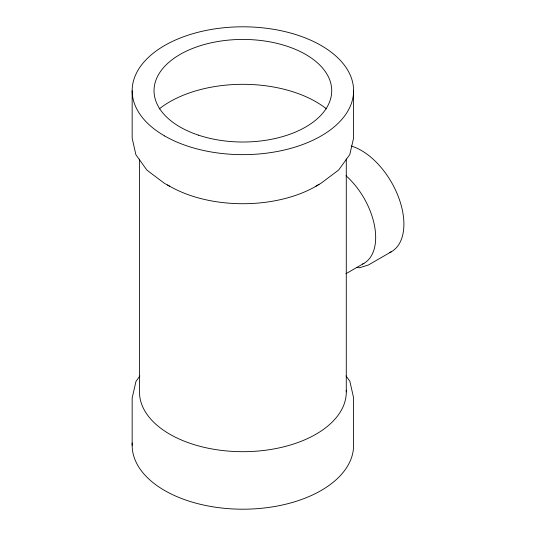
<?xml version="1.0" encoding="UTF-8"?>
<svg xmlns="http://www.w3.org/2000/svg" width="536" height="536" viewBox="0 0 536 536"><rect width="100%" height="100%" fill="white"/><g stroke="black" fill="none" stroke-linecap="round" stroke-linejoin="round"><path stroke-width="0.8" d="M139.829 376.071L135.97 381.438L132.157 397.987L132.157 445.356M345.888 273.762L363.931 263.344M391.407 251.706L368.326 265.032L359.535 267.765L356.38 267.457M315.892 186.173L321.064 183.238L338.685 169.986L349.787 154.562L353.599 138.013L353.599 90.644M169.651 186.294L164.478 183.359L146.911 170.133L135.889 154.723L132.157 138.181L132.157 90.805M346.035 375.917L349.867 381.277L353.599 397.819L353.599 445.195A110.724 63.925 0 0 1 240.965 509.193A110.724 63.925 0 0 1 132.225 442.984M346.283 158.958L346.283 391.896M139.474 159.132L139.474 392.071A103.408 59.704 0 0 0 244.443 451.68A103.408 59.704 0 0 0 346.243 390.262M346.042 175.781A56.494 32.616 60 0 1 374.55 225.944A56.494 32.616 60 0 1 362.564 264.054M318.987 184.438A103.408 59.704 0 0 1 167.52 184.9M159.185 108.955A103.408 59.704 0 0 1 326.518 108.909M351.093 146A60.153 34.726 60 0 1 399.065 198.615A60.153 34.726 60 0 1 389.384 252.724M198.461 135.146A88.842 51.288 0 0 0 331.717 90.725A88.842 51.288 0 0 0 198.461 46.304A88.842 51.288 0 0 0 198.461 135.146M164.673 135.976A110.724 63.925 0 0 0 349.861 107.2A110.724 63.925 0 0 0 214.105 28.998A110.724 63.925 0 0 0 164.673 135.976"/></g></svg>
